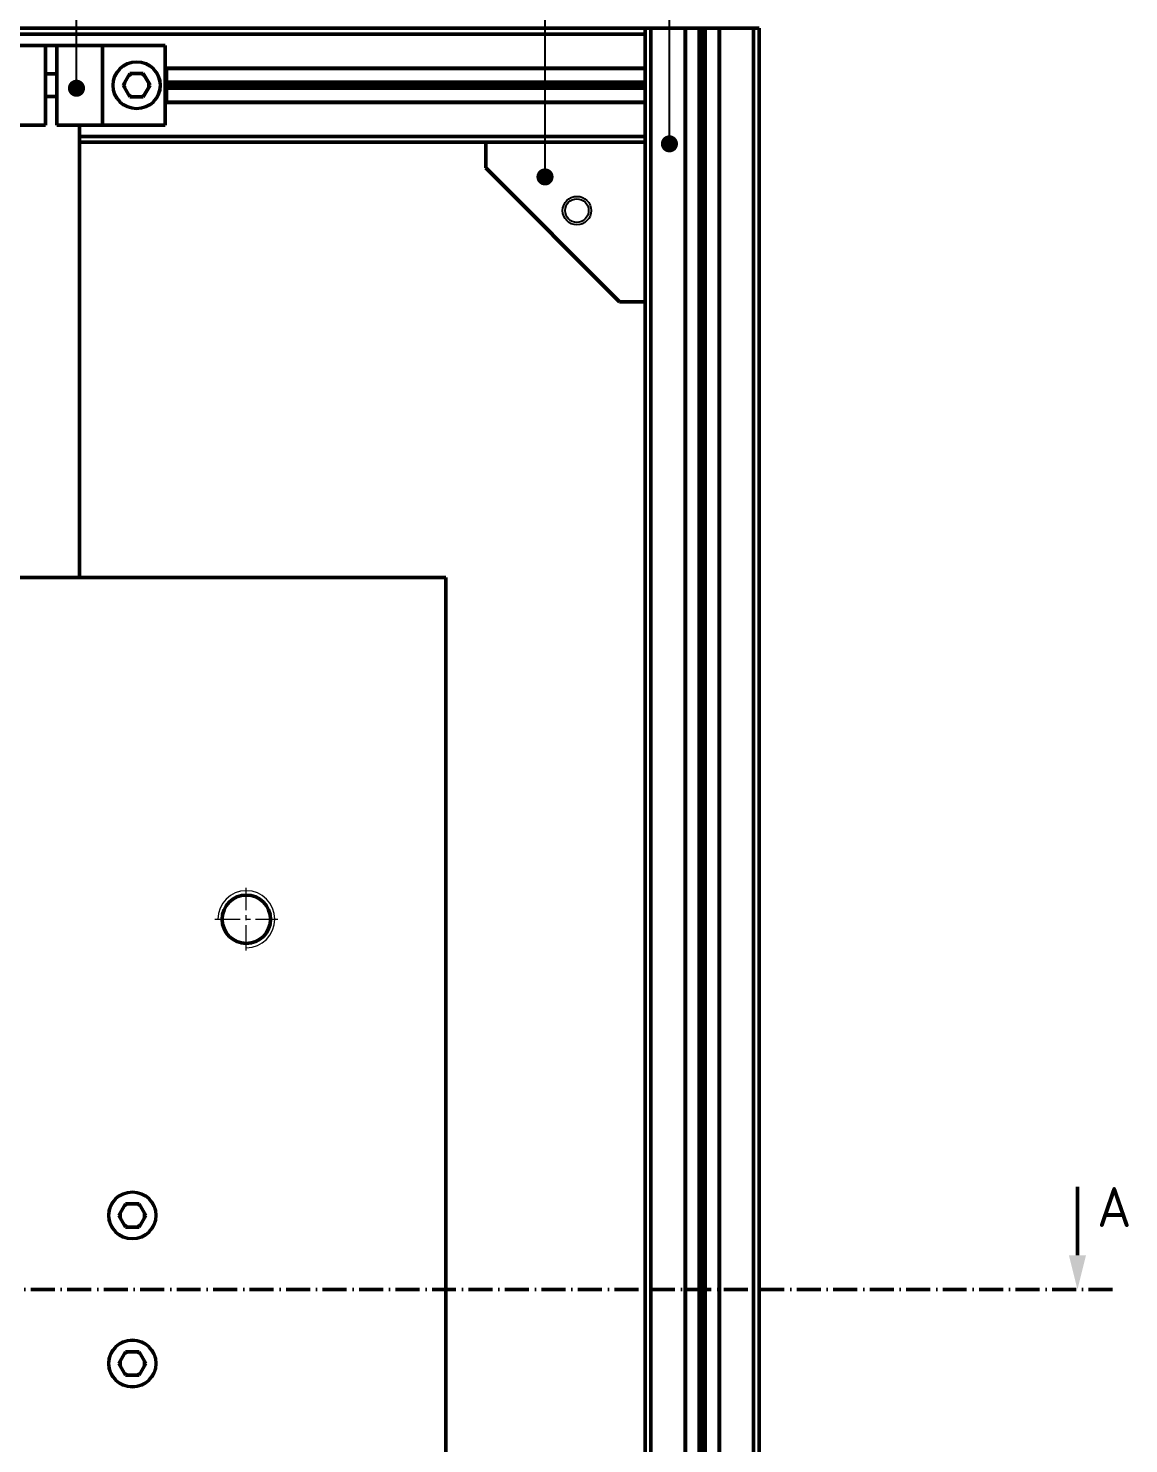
# Model space of a CAD drawing. Header units: millimetres. Extents: x -190 to 12889, y -227 to 3957.
# Drawn here: x 692.1 to 885.1, y 2093.5 to 2342 of the extents above; entities that cross this region are included whole.
import ezdxf
from ezdxf import colors
from ezdxf.entities.mleader import LeaderData, LeaderLine
from ezdxf.math import Vec2, Vec3

# ---------------------------------------------------------------- set-up
doc = ezdxf.new("R2010")
doc.units = ezdxf.units.MM
doc.header["$LTSCALE"] = 0.7
doc.linetypes.add('ACAD_ISO10W100', pattern=[18, 12, -3, 0, -3])
doc.linetypes.add('CENTER', pattern=[50.8, 31.75, -6.35, 6.35, -6.35])
doc.layers.get('0').update_dxf_attribs({"color": 255})
for name, color, linetype, lineweight in [('AM_5', 10, 'Continuous', 25), ('AMC_Contour', 7, 'Continuous', 50), ('CON', 7, 'Continuous', 50), ('screw', 33, 'Continuous', 13)]:
    doc.layers.add(name, color=color, linetype=linetype, lineweight=lineweight)
doc.styles.add('TCVN-7284', font='tcvn+7284-2003r.ttf')
doc.styles.add('TCVN7824', font='tcvn+7284-2003r.ttf', dxfattribs={"height": 3.5})

# ---------------------------------------------------------------- blocks, each defined once
blk = doc.blocks.new('screw_m10_l')
at = {"layer": 'CON', "color": 33}
blk.add_circle((0, 0), 4.25, dxfattribs=at)
at = {"layer": 'screw', "color": 1, "linetype": 'CENTER', "ltscale": 0.2}
for p, q in [((0, -5.5), (0, 5.5)), ((-5.5, 0), (5.5, 0))]:
    blk.add_line(p, q, dxfattribs=at)
at = {"layer": 'screw', "color": 92}
blk.add_arc((0, 0), 5, 270, 180, dxfattribs=at)
blk = doc.blocks.new('_Dot')
at = {"color": 0, "linetype": 'ByBlock', "lineweight": -2}
blk.add_line((-0.5, 0), (-1, 0), dxfattribs=at)
at = {"color": 0, "linetype": 'ByBlock', "const_width": 0.5}
blk.add_lwpolyline([(-0.25, 0, 1), (0.25, 0, 1)], format="xyb", close=True, dxfattribs=at)

msp = doc.modelspace()

# ---------------------------------------------------------------- linework, layer by layer
at = {"linetype": 'Continuous', "lineweight": 25}
for centre, radius in [((711.0578, 2332.0318), 4.25), ((711.0578, 2332.0318), 4), ((788.3078, 2310.0318), 2.5), ((788.3078, 2310.0318), 2.067), ((710.3078, 2133.6166), 4.25), ((710.3078, 2133.6166), 4), ((710.3078, 2107.6166), 4.25), ((710.3078, 2107.6166), 4)]:
    msp.add_circle(centre, radius, dxfattribs=at)
for centre, start, end in [((711.0578, 2332.0318), 90, 150), ((711.0578, 2332.0318), 30, 90), ((711.0578, 2332.0318), 150, 210), ((711.0578, 2332.0318), 210, 270), ((711.0578, 2332.0318), 270, 330), ((711.0578, 2332.0318), 330, 30), ((710.3078, 2133.6166), 150, 210), ((710.3078, 2133.6166), 90, 150), ((710.3078, 2133.6166), 30, 90), ((710.3078, 2133.6166), 330, 30), ((710.3078, 2133.6166), 210, 270), ((710.3078, 2133.6166), 270, 330), ((710.3078, 2107.6166), 150, 210), ((710.3078, 2107.6166), 90, 150), ((710.3078, 2107.6166), 30, 90), ((710.3078, 2107.6166), 330, 30), ((710.3078, 2107.6166), 210, 270), ((710.3078, 2107.6166), 270, 330)]:
    msp.add_arc(centre, 2.042, start, end, dxfattribs=at)
at = {"color": 4, "linetype": 'Continuous', "lineweight": 35}
msp.add_solid([(876.1392, 2120.6166), (874.6392, 2126.6166), (877.6392, 2126.6166)], dxfattribs=at)
at = {"layer": 'CON', "linetype": 'Continuous'}
for p, q in [((612.8078, 2341.0318), (800.3078, 2341.0318)), ((625.4878, 2342.0318), (800.3078, 2342.0318)), ((801.3078, 2342.0318), (800.3078, 2342.0318)), ((800.3078, 2342.0318), (800.3078, 2341.0318)), ((800.3078, 2341.0318), (800.3078, 2335.0318)), ((801.3078, 2342.0318), (801.3078, 1942.0318)), ((807.3078, 2342.0318), (801.3078, 2342.0318)), ((807.3078, 2342.0318), (807.3078, 1942.0318)), ((807.3685, 2342.0318), (807.3078, 2342.0318)), ((807.3685, 2342.0318), (807.3685, 1942.0318)), ((809.7882, 2342.0318), (807.3685, 2342.0318)), ((809.7882, 2342.0318), (809.7882, 1942.0318)), ((810.3078, 2342.0318), (809.7882, 2342.0318)), ((810.3078, 2342.0318), (810.3078, 1942.0318)), ((810.8275, 2342.0318), (810.3078, 2342.0318)), ((810.8275, 2342.0318), (810.8275, 1942.0318)), ((813.2472, 2342.0318), (810.8275, 2342.0318)), ((813.2472, 2342.0318), (813.2472, 1942.0318)), ((813.3078, 2342.0318), (813.2472, 2342.0318)), ((813.3078, 2342.0318), (813.3078, 1942.0318)), ((819.3078, 2342.0318), (813.3078, 2342.0318)), ((819.3078, 2342.0318), (819.3078, 1942.0318)), ((820.3078, 2342.0318), (819.3078, 2342.0318)), ((820.3078, 2342.0318), (820.3078, 1942.0318)), ((685.0578, 2339.0318), (695.0578, 2339.0318)), ((697.0578, 2339.0318), (695.0578, 2339.0318)), ((695.0578, 2325.0318), (695.0578, 2339.0318)), ((697.0578, 2339.0318), (697.0578, 2325.0318)), ((697.0578, 2339.0318), (705.0578, 2339.0318)), ((705.0578, 2325.0318), (705.0578, 2339.0318)), ((705.0578, 2339.0318), (716.0578, 2339.0318)), ((716.0578, 2325.0318), (716.0578, 2339.0318)), ((697.0578, 2334.0318), (695.0578, 2334.0318)), ((708.6999, 2332.0318), (709.8789, 2334.0738)), ((712.2368, 2334.0738), (709.8789, 2334.0738)), ((713.4157, 2332.0318), (712.2368, 2334.0738)), ((716.0578, 2335.0318), (800.3078, 2335.0318)), ((716.3078, 2335.0318), (716.3078, 2329.0318)), ((716.3078, 2334.9711), (800.3078, 2334.9711)), ((800.3078, 2335.0318), (800.3078, 2329.0318)), ((709.8789, 2329.9898), (708.6999, 2332.0318)), ((713.4157, 2332.0318), (712.2368, 2329.9898)), ((716.3078, 2332.5514), (800.3078, 2332.5514)), ((716.3078, 2332.0318), (800.3078, 2332.0318)), ((716.3078, 2331.5122), (800.3078, 2331.5122)), ((695.0578, 2330.0318), (697.0578, 2330.0318)), ((709.8789, 2329.9898), (712.2368, 2329.9898)), ((716.0578, 2329.0318), (800.3078, 2329.0318)), ((716.3078, 2329.0925), (800.3078, 2329.0925)), ((800.3078, 2329.0318), (800.3078, 2323.0318)), ((685.0578, 2325.0318), (695.0578, 2325.0318)), ((697.0578, 2325.0318), (705.0578, 2325.0318)), ((701.0578, 2245.6166), (701.0578, 2325.0318)), ((705.0578, 2325.0318), (716.0578, 2325.0318)), ((701.0578, 2323.0318), (800.3078, 2323.0318)), ((701.0578, 2322.0318), (772.3078, 2322.0318)), ((772.3078, 2317.5318), (772.3078, 2322.0318)), ((772.3078, 2322.0318), (800.3078, 2322.0318)), ((800.3078, 2323.0318), (800.3078, 2322.0318)), ((800.3078, 2322.0318), (800.3078, 2294.0318)), ((795.8078, 2294.0318), (772.3078, 2317.5318)), ((800.3078, 2294.0318), (795.8078, 2294.0318)), ((800.3078, 2294.0318), (800.3078, 1990.0318)), ((765.3078, 2245.6166), (435.3078, 2245.6166)), ((765.3078, 1995.6166), (765.3078, 2245.6166)), ((707.9499, 2133.6166), (709.1289, 2135.6586)), ((711.4868, 2135.6586), (709.1289, 2135.6586)), ((712.6657, 2133.6166), (711.4868, 2135.6586)), ((709.1289, 2131.5746), (707.9499, 2133.6166)), ((712.6657, 2133.6166), (711.4868, 2131.5746)), ((709.1289, 2131.5746), (711.4868, 2131.5746)), ((707.9499, 2107.6166), (709.1289, 2109.6586)), ((709.1289, 2105.5746), (707.9499, 2107.6166)), ((711.4868, 2109.6586), (709.1289, 2109.6586)), ((712.6657, 2107.6166), (711.4868, 2109.6586)), ((712.6657, 2107.6166), (711.4868, 2105.5746)), ((709.1289, 2105.5746), (711.4868, 2105.5746))]:
    msp.add_line(p, q, dxfattribs=at)
at = {"layer": 'CON', "color": 4, "linetype": 'Continuous'}
msp.add_line((876.1392, 2138.6166), (876.1392, 2126.6166), dxfattribs=at)
at = {"layer": 'CON', "color": 2, "linetype": 'ACAD_ISO10W100', "ltscale": 0.5}
msp.add_line((882.293, 2120.6166), (290.6083, 2120.6166), dxfattribs=at)

# ---------------------------------------------------------------- block references
at = {"linetype": 'Continuous', "lineweight": 25}
msp.add_blockref('screw_m10_l', (730.3078, 2185.6166), dxfattribs=at)

# ---------------------------------------------------------------- texts
at = {"layer": 'AMC_Contour', "extrusion": (0, 0, -1), "insert": (885.6042, 2138.5937), "char_height": 7, "attachment_point": 1, "text_direction": (-1, 0, 0), "style": 'TCVN-7284'}
msp.add_mtext_dynamic_manual_height_columns('A', width=104.134755, gutter_width=35, heights=[0], dxfattribs=at)

# ---------------------------------------------------------------- leaders
at = {"layer": 'AM_5', "ltscale": 0.2}
ml = msp.add_multileader_mtext('Standard', dxfattribs=at)
ml.set_content('3', color=256, style='TCVN7824')
ml.set_leader_properties()
ml.set_arrow_properties(name='DOT')
ml.build(insert=Vec2(0, 0))
ml.multileader.update_dxf_attribs({"text_left_attachment_type": 6, "text_right_attachment_type": 6, "dogleg_length": 0.36, "arrow_head_size": 3})
ctx = ml.context
ctx.base_point, ctx.char_height, ctx.arrow_head_size, ctx.plane_origin = Vec3(694.4104, 2473.512), 3.5, 3, Vec3(700.5063, 2331.5133)
ctx.left_attachment, ctx.right_attachment, ctx.text_align_type = 6, 6, 2
notes = []
notes.append((ctx, [(1, (1, 1, 0), (700.5204, 2473.512), (-1, 0), 0.36, [(0, [(700.5063, 2331.5133)], 0, [])])]))
ctx.mtext.insert, ctx.mtext.alignment, ctx.mtext.flow_direction = Vec3(698.1604, 2477.712), 3, 5
ml = msp.add_multileader_mtext('Standard', dxfattribs=at)
ml.set_content('2', color=256, style='TCVN7824')
ml.set_leader_properties()
ml.set_arrow_properties(name='DOT')
ml.build(insert=Vec2(0, 0))
ml.multileader.update_dxf_attribs({"text_left_attachment_type": 6, "text_right_attachment_type": 6, "dogleg_length": 0.36, "arrow_head_size": 3})
ctx = ml.context
ctx.base_point, ctx.char_height, ctx.arrow_head_size, ctx.plane_origin = Vec3(776.6419, 2473.512), 3.5, 3, Vec3(782.7151, 2315.9418)
ctx.left_attachment, ctx.right_attachment, ctx.text_align_type = 6, 6, 2
notes.append((ctx, [(1, (1, 1, 0), (782.7519, 2473.512), (-1, 0), 0.36, [(0, [(782.7151, 2315.9418)], 0, [])])]))
ctx.mtext.insert, ctx.mtext.alignment, ctx.mtext.flow_direction = Vec3(780.3919, 2477.712), 3, 5
ml = msp.add_multileader_mtext('Standard', dxfattribs=at)
ml.set_content('1', color=256, style='TCVN7824')
ml.set_leader_properties()
ml.set_arrow_properties(name='DOT')
ml.build(insert=Vec2(0, 0))
ml.multileader.update_dxf_attribs({"text_left_attachment_type": 6, "text_right_attachment_type": 6, "dogleg_length": 0.36, "arrow_head_size": 3})
ctx = ml.context
ctx.base_point, ctx.char_height, ctx.arrow_head_size, ctx.plane_origin = Vec3(799.1386, 2473.512), 3.5, 3, Vec3(804.5486, 2321.7464)
ctx.left_attachment, ctx.right_attachment, ctx.text_align_type = 6, 6, 2
notes.append((ctx, [(0, (1, 1, 0), (804.5486, 2473.512), (-1, 0), 0.36, [(0, [(804.5486, 2321.7464)], 0, [])])]))
ctx.mtext.insert, ctx.mtext.alignment, ctx.mtext.flow_direction = Vec3(802.1886, 2477.712), 3, 5
for ctx, leaders in notes:
    for number, flags, end, landing, length, lines in leaders:
        leader = LeaderData()
        leader.index, (leader.has_last_leader_line, leader.has_dogleg_vector, leader.attachment_direction) = number, flags
        leader.last_leader_point, leader.dogleg_vector, leader.dogleg_length = Vec3(end), Vec3(landing), length
        for number, points, colour, breaks in lines:
            line = LeaderLine()
            line.index, line.vertices, line.color, line.breaks = number, Vec3.list(points), colors.encode_raw_color(colour), breaks
            leader.lines.append(line)
        ctx.leaders.append(leader)

doc.saveas('drawing.dxf')
